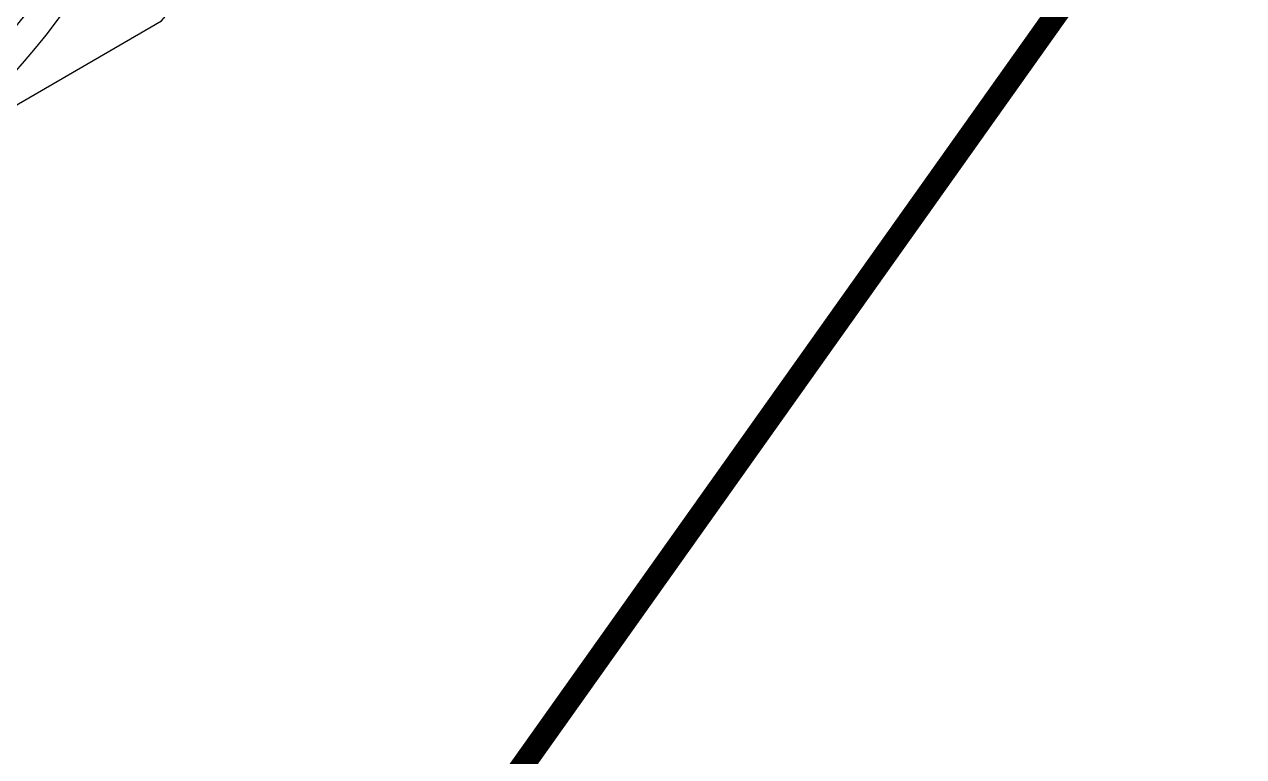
# Model space of a CAD drawing. Extents: x 421500 to 422711, y 436000 to 437000.
# Drawn here: x 421934.74 to 421940, y 436493.65 to 436496.81 of the extents above; entities that cross this region are included whole.
import ezdxf

# ---------------------------------------------------------------- set-up
doc = ezdxf.new("R2010")
doc.units = 0
doc.linetypes.add('10041', pattern=[9, 6, -3])
for name, color, linetype in [('716709-ExBase$0$XC-LCCCarriageway', 251, 'Continuous'), ('Lines', 1, 'Continuous'), ('Pr-Kerb', 2, 'Continuous'), ('Pr-KerbEdge', 8, 'Continuous')]:
    doc.layers.add(name, color=color, linetype=linetype)

msp = doc.modelspace()

# ---------------------------------------------------------------- linework, layer by layer
at = {"layer": '716709-ExBase$0$XC-LCCCarriageway', "flags": 128}
msp.add_lwpolyline([(421931.2381, 436495.8242), (421932.6031, 436495.7279), (421933.9399, 436496.0205), (421935.3267, 436496.8259), (421936.371, 436498.043), (421938.6473, 436501.5569), (421942.5414, 436509.6749), (421942.8495, 436510.4724), (421943.2279, 436511.8277), (421943.4353, 436512.7488), (421943.7826, 436515.2672), (421943.8019, 436517.8094), (421943.0554, 436521.8318), (421941.5852, 436525.6496), (421939.1184, 436529.7173), (421936.1579, 436533.4411)], dxfattribs=at)
msp.add_lwpolyline([(421931.2381, 436495.8242), (421932.6031, 436495.7279), (421933.9399, 436496.0205), (421935.3267, 436496.8259), (421936.371, 436498.043), (421938.6473, 436501.5569), (421942.5414, 436509.6749), (421942.8495, 436510.4724), (421943.2279, 436511.8277), (421943.4353, 436512.7488), (421943.7826, 436515.2672), (421943.8019, 436517.8094), (421943.0554, 436521.8318), (421941.5852, 436525.6496), (421939.1184, 436529.7173), (421936.1579, 436533.4411)], dxfattribs=at)
at = {"layer": 'Lines', "linetype": '10041', "const_width": 0.1, "flags": 128}
msp.add_lwpolyline([(421929.021, 436482.5387), (421942.4909, 436501.4988, 0.057818), (421947.6501, 436510.8938)], format="xyb", dxfattribs=at)
at = {"layer": 'Pr-Kerb', "flags": 128}
msp.add_lwpolyline([(421930.8862, 436496.0741, 0.3966), (421934.9182, 436496.8829), (421939.5853, 436503.4523, 0.083402), (421942.764, 436510.0113), (421944.9898, 436517.6125, 0.348047), (421939.3934, 436531.4229), (421913.7423, 436545.9709)], format="xyb", dxfattribs=at)
at = {"layer": 'Pr-KerbEdge', "flags": 128}
msp.add_lwpolyline([(421930.9523, 436496.1802, 0.3966), (421934.8163, 436496.9553), (421939.4834, 436503.5247, 0.083402), (421942.6441, 436510.0464), (421944.8699, 436517.6477, 0.348047), (421939.3317, 436531.3141), (421913.6807, 436545.8621)], format="xyb", dxfattribs=at)

doc.saveas('drawing.dxf')
